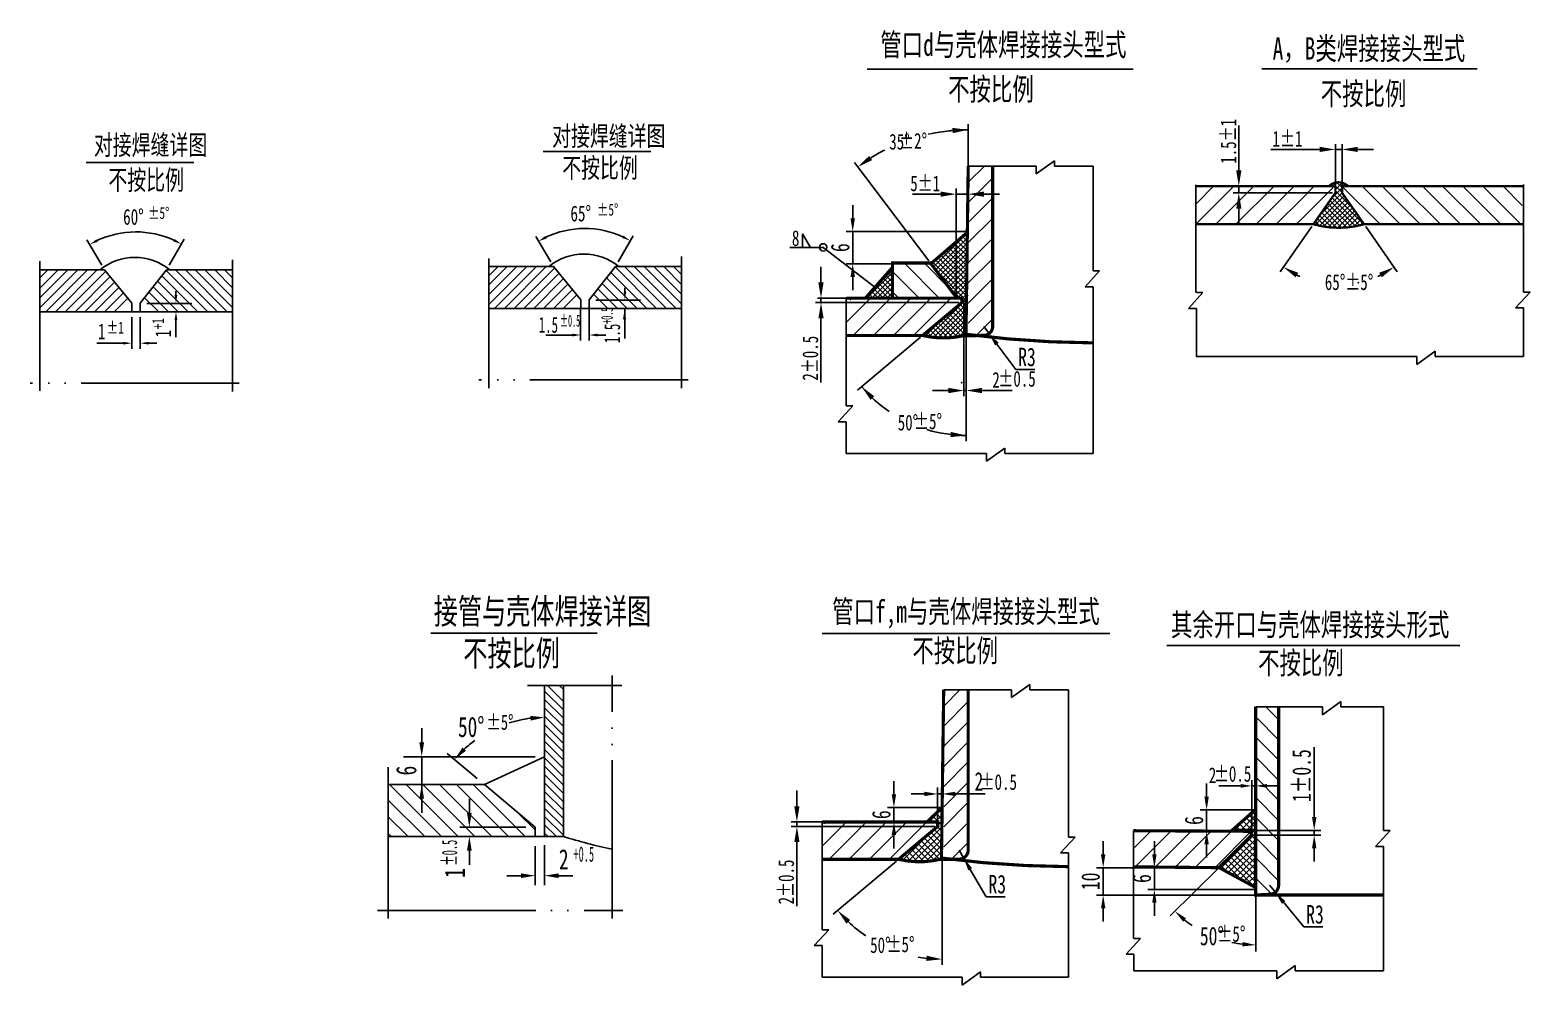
# Model space of a CAD drawing. Extents: x -399 to 594, y 0 to 841.
# Drawn here: x -330.7 to -46.4, y 40.9 to 221.8 of the extents above; entities that cross this region are included whole.
import ezdxf

# ---------------------------------------------------------------- set-up
doc = ezdxf.new("R2010")
doc.units = 0
doc.linetypes.add('DIVIDE-M', pattern=[39, 30, -3, 0, -3, 0, -3])
doc.layers.get('0').update_dxf_attribs({"linetype": 'CONTINUOUS'})
doc.layers.get('DEFPOINTS').update_dxf_attribs({"linetype": 'CONTINUOUS'})
for name, color, linetype in [('剖面层', 4, 'CONTINUOUS'), ('实线层', 5, 'CONTINUOUS'), ('标注层', 3, 'CONTINUOUS')]:
    doc.layers.add(name, color=color, linetype=linetype)
doc.layers.add('细实线', color=3, linetype='CONTINUOUS', lineweight=15)
doc.styles.add('HZ', font='SIMFANG.TTF', dxfattribs={"width": 0.75, "height": 60})
doc.styles.get("Standard").update_dxf_attribs({"font": 'SIMFANG.TTF', "width": 0.7})
doc.dimstyles.get("Standard").update_dxf_attribs({"dimscale": 0, "dimtxt": 3.5, "dimasz": 2.5, "dimexe": 1.25, "dimexo": 0, "dimtad": 1, "dimdec": 0, "dimzin": 1, "dimdsep": 46, "dimlunit": 6, "dimtxsty": 'Standard', "dimcen": 2.5, "dimadec": 0, "dimazin": 0, "dimtp": 1, "dimtm": 2, "dimtfac": 1, "dimtdec": 0, "dimtmove": 0, "dimatfit": 3, "dimfxl": 0, "dimtolj": 1, "dimtzin": 9, "dimarcsym": 0})

# ---------------------------------------------------------------- blocks, each defined once
blk = doc.blocks.new('*D14')
at = {"layer": 'DEFPOINTS', "color": 0}
for p in [(-174.78, 183.6), (-152.89, 183.6), (-159.96, 177.51)]:
    blk.add_point(p, dxfattribs=at)
at = {"layer": '标注层', "color": 0, "lineweight": -2}
for p, q in [((-174.78, 186.1), (-174.78, 188.6)), ((-152.89, 183.6), (-176.03, 183.6)), ((-174.78, 177.51), (-174.78, 183.6)), ((-159.96, 177.51), (-176.03, 177.51)), ((-174.78, 175.01), (-174.78, 172.51))]:
    blk.add_line(p, q, dxfattribs=at)
at = {"layer": '标注层', "color": 0}
for points in [[(-175.2, 186.1), (-174.36, 186.1), (-174.78, 183.6)], [(-175.2, 175.01), (-174.36, 175.01), (-174.78, 177.51)]]:
    blk.add_solid(points, dxfattribs=at)
at = {"layer": '标注层', "color": 0, "insert": (-177.15, 180.55), "char_height": 3.5, "attachment_point": 5, "rotation": 90}
blk.add_mtext('\\A1;6', dxfattribs=at)
blk = doc.blocks.new('*D15')
at = {"layer": 'DEFPOINTS', "color": 0}
for p in [(-98.39, 93.56), (-99.13, 69.26), (-105.39, 63.08), (-98.39, 58.94), (-109.25, 51.37)]:
    blk.add_point(p, dxfattribs=at)
at = {"layer": '标注层', "color": 0, "lineweight": -2}
for p, q in [((-105.39, 63.08), (-114.62, 53.96)), ((-98.39, 58.94), (-98.39, 47.18))]:
    blk.add_line(p, q, dxfattribs=at)
for start, end in [(231.2856, 235.9257), (257.8203, 263.3495)]:
    blk.add_arc((-98.39, 69.98), 21.55, start, end, dxfattribs=at)
at = {"layer": '标注层', "color": 0}
for points in [[(-112.15, 52.86), (-111.59, 53.48), (-113.73, 54.84)], [(-100.86, 48.99), (-100.91, 48.16), (-98.39, 48.43)]]:
    blk.add_solid(points, dxfattribs=at)
at = {"layer": '标注层', "color": 0, "insert": (-106.7, 50.1), "char_height": 3.5, "attachment_point": 5}
blk.add_mtext('\\A1;50%%D', dxfattribs=at)
blk = doc.blocks.new('*D16')
at = {"layer": 'DEFPOINTS', "color": 0}
for p in [(-106.88, 63.09), (-117.6, 58.94), (-98.39, 58.94)]:
    blk.add_point(p, dxfattribs=at)
at = {"layer": '标注层', "color": 0, "lineweight": -2}
for p, q in [((-117.6, 65.59), (-117.6, 68.09)), ((-117.6, 63.09), (-117.6, 58.94)), ((-98.39, 58.94), (-118.85, 58.94)), ((-117.6, 56.44), (-117.6, 53.94))]:
    blk.add_line(p, q, dxfattribs=at)
at = {"layer": '标注层', "color": 0}
for points in [[(-118.02, 65.59), (-117.19, 65.59), (-117.6, 63.09)], [(-118.02, 56.44), (-117.19, 56.44), (-117.6, 58.94)]]:
    blk.add_solid(points, dxfattribs=at)
at = {"layer": '标注层', "color": 0, "insert": (-119.98, 61.01), "char_height": 3.5, "attachment_point": 5, "rotation": 90}
blk.add_mtext('\\A1;6', dxfattribs=at)
blk = doc.blocks.new('*D17')
at = {"layer": 'DEFPOINTS', "color": 0}
for p in [(-107.7, 74.04), (-98.51, 74.04), (-103.05, 69.98)]:
    blk.add_point(p, dxfattribs=at)
at = {"layer": '标注层', "color": 0, "lineweight": -2}
for p, q in [((-107.7, 76.54), (-107.7, 79.04)), ((-98.51, 74.04), (-108.95, 74.04)), ((-107.7, 69.98), (-107.7, 74.04)), ((-107.7, 67.48), (-107.7, 64.98))]:
    blk.add_line(p, q, dxfattribs=at)
at = {"layer": '标注层', "color": 0}
for points in [[(-108.12, 76.54), (-107.28, 76.54), (-107.7, 74.04)], [(-108.12, 67.48), (-107.28, 67.48), (-107.7, 69.98)]]:
    blk.add_solid(points, dxfattribs=at)
at = {"layer": '标注层', "color": 0, "insert": (-110.07, 72.01), "char_height": 3.5, "attachment_point": 5, "rotation": 90}
blk.add_mtext('\\A1;6', dxfattribs=at)
blk = doc.blocks.new('*D18')
at = {"layer": 'DEFPOINTS', "color": 0}
for p in [(-99.26, 70.15), (-99.13, 69.26), (-87.3, 69.26)]:
    blk.add_point(p, dxfattribs=at)
at = {"layer": '标注层', "color": 0, "lineweight": -2}
for p, q in [((-87.3, 72.65), (-87.3, 85.9)), ((-99.26, 70.15), (-86.05, 70.15)), ((-99.13, 69.26), (-86.05, 69.26)), ((-87.3, 69.26), (-87.3, 70.15)), ((-87.3, 66.76), (-87.3, 64.26))]:
    blk.add_line(p, q, dxfattribs=at)
at = {"layer": '标注层', "color": 0}
for points in [[(-87.72, 72.65), (-86.89, 72.65), (-87.3, 70.15)], [(-87.72, 66.76), (-86.89, 66.76), (-87.3, 69.26)]]:
    blk.add_solid(points, dxfattribs=at)
at = {"layer": '标注层', "color": 0, "insert": (-89.68, 80.52), "char_height": 3.5, "attachment_point": 5, "rotation": 90}
blk.add_mtext('\\A1;1%%P0.5', dxfattribs=at)
blk = doc.blocks.new('*D19')
at = {"layer": 'DEFPOINTS', "color": 0}
for p in [(-166.97, 74.48), (-157.83, 74.48), (-162.62, 71.74)]:
    blk.add_point(p, dxfattribs=at)
at = {"layer": '标注层', "color": 0, "lineweight": -2}
for p, q in [((-166.97, 76.98), (-166.97, 79.48)), ((-157.83, 74.48), (-168.22, 74.48)), ((-166.97, 71.74), (-166.97, 74.48)), ((-162.62, 71.74), (-168.22, 71.74)), ((-166.97, 69.24), (-166.97, 66.74))]:
    blk.add_line(p, q, dxfattribs=at)
at = {"layer": '标注层', "color": 0}
for points in [[(-167.39, 76.98), (-166.55, 76.98), (-166.97, 74.48)], [(-167.39, 69.24), (-166.55, 69.24), (-166.97, 71.74)]]:
    blk.add_solid(points, dxfattribs=at)
at = {"layer": '标注层', "color": 0, "insert": (-169.35, 73.11), "char_height": 3.5, "attachment_point": 5, "rotation": 90}
blk.add_mtext('\\A1;6', dxfattribs=at)
blk = doc.blocks.new('*D20')
at = {"layer": 'DEFPOINTS', "color": 0}
for p in [(-157.83, 77.05), (-158.68, 71.15), (-157.83, 71.58)]:
    blk.add_point(p, dxfattribs=at)
at = {"layer": '标注层', "color": 0, "lineweight": -2}
for p, q in [((-161.18, 77.05), (-163.68, 77.05)), ((-158.68, 71.15), (-158.68, 78.3)), ((-158.68, 77.05), (-157.83, 77.05)), ((-157.83, 71.58), (-157.83, 78.3)), ((-155.33, 77.05), (-149.68, 77.05))]:
    blk.add_line(p, q, dxfattribs=at)
at = {"layer": '标注层', "color": 0}
for points in [[(-161.18, 77.47), (-161.18, 76.64), (-158.68, 77.05)], [(-155.33, 77.47), (-155.33, 76.64), (-157.83, 77.05)]]:
    blk.add_solid(points, dxfattribs=at)
at = {"layer": '标注层', "color": 0, "insert": (-150.87, 79.43), "char_height": 3.5, "attachment_point": 5}
blk.add_mtext('\\A1;2', dxfattribs=at)
blk = doc.blocks.new('*D27')
at = {"color": 0, "lineweight": -2}
for p, q in [((-127.31, 65.58), (-127.31, 68.08)), ((-106.48, 63.08), (-128.56, 63.08)), ((-127.31, 63.08), (-127.31, 57.9)), ((-98.39, 57.9), (-128.56, 57.9)), ((-127.31, 55.4), (-127.31, 52.9))]:
    blk.add_line(p, q, dxfattribs=at)
at = {"color": 0}
for points in [[(-127.72, 65.58), (-126.89, 65.58), (-127.31, 63.08)], [(-127.72, 55.4), (-126.89, 55.4), (-127.31, 57.9)]]:
    blk.add_solid(points, dxfattribs=at)
at = {"layer": 'DEFPOINTS', "color": 0}
for p in [(-106.48, 63.08), (-127.31, 57.9), (-98.39, 57.9)]:
    blk.add_point(p, dxfattribs=at)
at = {"color": 0, "insert": (-129.68, 60.49), "char_height": 3.5, "attachment_point": 5, "rotation": 90}
blk.add_mtext('\\A1;10', dxfattribs=at)
blk = doc.blocks.new('*D37')
at = {"color": 0, "lineweight": -2}
for p, q in [((-149.95, 165.64), (-148.94, 164.27)), ((-143.88, 157.44), (-147.45, 162.26)), ((-140.25, 157.44), (-143.88, 157.44))]:
    blk.add_line(p, q, dxfattribs=at)
at = {"color": 0}
blk.add_solid([(-147.12, 162.51), (-147.79, 162.01), (-148.94, 164.27)], dxfattribs=at)
at = {"layer": 'DEFPOINTS', "color": 0}
for p in [(-149.95, 165.64), (-148.94, 164.27)]:
    blk.add_point(p, dxfattribs=at)
at = {"color": 0, "insert": (-141.75, 159.82), "char_height": 3.5, "attachment_point": 5}
blk.add_mtext('\\A1;R3', dxfattribs=at)
blk = doc.blocks.new('*D38')
at = {"color": 0, "lineweight": -2}
for p, q in [((-154.6, 66.4), (-153.76, 64.93)), ((-149.51, 57.56), (-152.51, 62.76)), ((-145.88, 57.56), (-149.51, 57.56))]:
    blk.add_line(p, q, dxfattribs=at)
at = {"color": 0}
blk.add_solid([(-152.15, 62.97), (-152.87, 62.55), (-153.76, 64.93)], dxfattribs=at)
at = {"layer": 'DEFPOINTS', "color": 0}
for p in [(-154.6, 66.4), (-153.76, 64.93)]:
    blk.add_point(p, dxfattribs=at)
at = {"color": 0, "insert": (-147.38, 59.94), "char_height": 3.5, "attachment_point": 5}
blk.add_mtext('\\A1;R3', dxfattribs=at)
blk = doc.blocks.new('*D39')
at = {"color": 0, "lineweight": -2}
for p, q in [((-95.75, 59.74), (-94.67, 58.42)), ((-89.29, 51.84), (-93.09, 56.49)), ((-85.66, 51.84), (-89.29, 51.84))]:
    blk.add_line(p, q, dxfattribs=at)
at = {"color": 0}
blk.add_solid([(-92.77, 56.75), (-93.41, 56.22), (-94.67, 58.42)], dxfattribs=at)
at = {"layer": 'DEFPOINTS', "color": 0}
for p in [(-95.75, 59.74), (-94.67, 58.42)]:
    blk.add_point(p, dxfattribs=at)
at = {"color": 0, "insert": (-87.16, 54.22), "char_height": 3.5, "attachment_point": 5}
blk.add_mtext('\\A1;R3', dxfattribs=at)

msp = doc.modelspace()

# ---------------------------------------------------------------- hatches: boundary and pattern name
at = {"layer": '剖面层'}
h = msp.add_hatch(dxfattribs=at)
h.set_pattern_fill('ANSI31', scale=0.85, angle=90, style=0)
h.set_pattern_definition([(225, (-418.625, 395.1891), (-1.908304, 1.908304), [])])
h.paths.add_polyline_path([(-87.46, 184.98), (-89.73, 184.98), (-89.73, 192.2), (-83.72, 192.2), (-83.72, 190.32)])
h = msp.add_hatch(dxfattribs=at)
h.set_pattern_fill('ANSI37', scale=0.2125, angle=90, style=0)
h.set_pattern_definition([(225, (-697.8941, 506.29015), (-0.4770761, 0.4770761), []), (135, (-697.8941, 506.29015), (0.4770761, 0.4770761), [])])
h.paths.add_polyline_path([(-77.85, 184.98, -0.139774), (-87.46, 184.98), (-83.3, 190.93), (-83.3, 192.2), (-84.51, 192.2, -0.40695), (-80.87, 192.2), (-82.02, 192.2), (-82.02, 190.93)])
h = msp.add_hatch(dxfattribs=at)
h.set_pattern_fill('ANSI31', color=256, scale=0.85, style=0)
h.set_pattern_definition([(315, (-418.625, 395.1891), (-1.908304, -1.908304), [])])
h.paths.add_polyline_path([(-47.88, 189.41), (-47.85, 187.56), (-47.75, 185.6), (-47.65, 184.98), (-77.85, 184.98), (-82.02, 190.93), (-82.02, 192.2), (-48.3, 192.2), (-48.07, 191.32)])
h = msp.add_hatch(dxfattribs=at)
h.set_pattern_fill('ANSI37', color=256, scale=0.2125, style=0)
h.set_pattern_definition([(45, (-517.3695, 95.7367), (-0.4770761, 0.4770761), []), (135, (-517.3695, 95.7367), (-0.4770761, -0.4770761), [])])
h.paths.add_polyline_path([(-167.24, 176.15), (-167.3, 176.22), (-171.31, 172.2), (-172.02, 171.4), (-171.6, 170.98), (-167.24, 170.98)])
h.paths.add_polyline_path([(-153.06, 182.97), (-153.32, 183.23), (-155.17, 181.63), (-155.17, 171.71), (-154.43, 170.98), (-154.11, 170.98), (-154.11, 170.29), (-153.24, 169.42)])
h.paths.add_polyline_path([(-153.69, 169.87), (-154.11, 170.29), (-154.11, 170.13), (-157.68, 167.13), (-161, 163.82), (-160.96, 163.78, 0.108537), (-153.69, 163.89)])
h.paths.add_polyline_path([(-155.17, 181.63), (-159.96, 177.51), (-156.84, 173.39), (-155.17, 171.71)])
h = msp.add_hatch(dxfattribs=at)
h.set_pattern_fill('ANSI31', color=256, scale=0.85, angle=90, style=0)
h.set_pattern_definition([(135, (-496.7567, 39.9093), (-1.908304, -1.908304), [])])
h.paths.add_polyline_path([(-155.02, 170.98), (-160.06, 177.65), (-167.24, 177.65), (-167.24, 170.98)])
h = msp.add_hatch(dxfattribs=at)
h.set_pattern_fill('ANSI37', color=256, scale=0.255, style=0)
h.set_pattern_definition([(45, (-642.0134, -3.4984), (-0.5724913, 0.5724913), []), (135, (-642.0134, -3.4984), (-0.5724913, -0.5724913), [])])
h.paths.add_polyline_path([(-157.83, 74.48), (-160.72, 71.74), (-158.68, 71.74), (-158.68, 70.89), (-166.09, 64.67, 0.121664), (-157.96, 64.72)])
h = msp.add_hatch(dxfattribs=at)
h.set_pattern_fill('ANSI37', color=256, scale=0.255, style=0)
h.set_pattern_definition([(45, (-577.6271, -108.47405), (-0.5724913, 0.5724913), []), (135, (-577.6271, -108.47405), (-0.5724913, -0.5724913), [])])
h.paths.add_polyline_path([(-105.31, 63.08), (-98.39, 59.32), (-98.39, 74.14), (-102.85, 70.15), (-99.24, 70.15), (-99.13, 69.26)])

# ---------------------------------------------------------------- linework, layer by layer
for p, q in [((-172.06, 214.38), (-121.64, 214.38)), ((-66.96, 214.44), (-56.43, 214.44)), ((-184.29, 180.61), (-184.29, 183.16)), ((-184.29, 183.16), (-182.77, 180.61)), ((-180.37, 180.61), (-186.69, 180.61)), ((-170.57, 173.04), (-180.37, 180.61)), ((-178.05, 107.44), (-180.6, 107.44)), ((-144.59, 107.44), (-141.54, 107.44)), ((-141.54, 107.44), (-126.05, 107.44)), ((-113.65, 105.17), (-115.21, 105.17)), ((-76.68, 105.17), (-59.7, 105.17)), ((-180.29, 42.34), (-180.59, 42.35))]:
    msp.add_line(p, q)
at = {"color": 7, "linetype": 'ByBlock'}
for p, q in [((-101.6, 195.18), (-101.6, 203.72)), ((-85.04, 192.2), (-102.66, 192.2)), ((-83.83, 190.93), (-102.66, 190.93)), ((-101.6, 190.93), (-101.6, 192.2)), ((-101.6, 187.95), (-101.6, 184.98))]:
    msp.add_line(p, q, dxfattribs=at)
at = {"color": 7, "linetype": 'Continuous'}
for p, q in [((-320.08, 196.67), (-299.65, 196.67)), ((-233.46, 198.74), (-213.03, 198.74)), ((-319.96, 182.04), (-317.13, 177.25)), ((-301.52, 182.15), (-304.34, 177.25)), ((-234.87, 182.68), (-232.03, 177.89)), ((-216.42, 182.78), (-219.24, 177.89)), ((-303.06, 170.72), (-303.06, 172.3)), ((-223.5, 170.63), (-214.98, 170.63)), ((-217.96, 171.36), (-217.96, 172.93)), ((-308.6, 170), (-300.08, 170)), ((-226.36, 168.9), (-226.36, 162.95)), ((-224.73, 168.9), (-224.73, 162.95)), ((-217.96, 169.02), (-217.96, 163.31)), ((-311.45, 167.36), (-311.45, 161.4)), ((-309.83, 167.36), (-309.83, 161.4)), ((-303.06, 166.83), (-303.06, 163.59)), ((-313.03, 162.45), (-318.08, 162.45)), ((-308.25, 162.45), (-306.68, 162.45)), ((-227.93, 164), (-232.98, 164)), ((-223.15, 164), (-221.58, 164)), ((-254.73, 107.53), (-223.25, 107.53)), ((-256.48, 86.8), (-256.48, 89.49)), ((-234.98, 84.11), (-259.92, 84.11)), ((-256.48, 84.11), (-256.48, 73.44)), ((-251.64, 84.74), (-245.96, 79.97)), ((-247.45, 73.45), (-247.45, 76.13)), ((-236.77, 70.76), (-249.24, 70.76)), ((-247.45, 66.28), (-247.45, 63.59)), ((-234.98, 67.17), (-234.98, 59.77)), ((-233.18, 67.32), (-233.18, 59.77)), ((-237.66, 61.56), (-240.35, 61.56)), ((-230.5, 61.56), (-227.81, 61.56))]:
    msp.add_line(p, q, dxfattribs=at)
at = {"color": 3, "linetype": 'DIVIDE-M'}
for p, q in [((-328.86, 178.02), (-328.86, 153.42)), ((-292.32, 178.24), (-292.32, 153.32)), ((-243.77, 178.52), (-243.77, 153.92)), ((-207.22, 178.87), (-207.22, 153.95)), ((-291.06, 154.88), (-330.73, 154.88)), ((-205.96, 155.52), (-245.63, 155.52)), ((-218.54, 97.61), (-236.45, 97.61)), ((-220.41, 53.42), (-220.41, 99.48)), ((-262.81, 53.42), (-262.81, 82.13)), ((-264.88, 54.97), (-218.33, 54.97))]:
    msp.add_line(p, q, dxfattribs=at)
at = {"color": 0, "linetype": 'Continuous'}
for p, q in [((-328.86, 169.16), (-321.68, 176.34)), ((-328.86, 171.02), (-323.54, 176.34)), ((-328.86, 172.88), (-325.4, 176.34)), ((-328.86, 174.82), (-327.35, 176.34)), ((-327.76, 168.41), (-319.83, 176.34)), ((-325.91, 168.41), (-317.97, 176.34)), ((-295.19, 168.41), (-303.13, 176.34)), ((-293.34, 168.41), (-301.28, 176.34)), ((-292.32, 169.24), (-299.42, 176.34)), ((-292.32, 171.1), (-297.56, 176.34)), ((-292.32, 172.95), (-295.71, 176.34)), ((-292.32, 174.81), (-293.85, 176.34)), ((-243.77, 171.66), (-238.44, 176.98)), ((-243.77, 173.51), (-240.3, 176.98)), ((-243.77, 169.8), (-236.58, 176.98)), ((-243.77, 175.2), (-241.99, 176.98)), ((-242.67, 169.04), (-234.73, 176.98)), ((-240.81, 169.04), (-232.87, 176.98)), ((-238.95, 169.04), (-231.37, 176.63)), ((-211.95, 169.04), (-219.8, 176.89)), ((-210.1, 169.04), (-218.03, 176.98)), ((-208.24, 169.04), (-216.18, 176.98)), ((-207.22, 169.88), (-214.32, 176.98)), ((-207.22, 171.73), (-212.46, 176.98)), ((-207.22, 173.59), (-210.61, 176.98)), ((-207.22, 175.45), (-208.75, 176.98)), ((-324.05, 168.41), (-316.47, 175.99)), ((-322.2, 168.41), (-315.54, 175.06)), ((-320.34, 168.41), (-314.7, 174.04)), ((-300.76, 168.41), (-306.55, 174.19)), ((-298.91, 168.41), (-305.73, 175.23)), ((-297.05, 168.41), (-304.89, 176.25)), ((-237.1, 169.04), (-230.44, 175.7)), ((-235.24, 169.04), (-229.61, 174.68)), ((-233.39, 169.04), (-228.77, 173.66)), ((-217.52, 169.04), (-222.27, 173.79)), ((-215.66, 169.04), (-221.45, 174.83)), ((-213.81, 169.04), (-220.63, 175.87)), ((-318.48, 168.41), (-313.87, 173.02)), ((-316.63, 168.41), (-313.03, 172)), ((-314.77, 168.41), (-312.19, 170.99)), ((-306.33, 168.41), (-309, 171.07)), ((-304.47, 168.41), (-308.18, 172.11)), ((-302.62, 168.41), (-307.36, 173.15)), ((-231.53, 169.04), (-227.93, 172.64)), ((-229.67, 169.04), (-227.09, 171.62)), ((-221.23, 169.04), (-223.9, 171.71)), ((-219.38, 169.04), (-223.08, 172.75)), ((-232.66, 97.61), (-229.6, 94.55)), ((-230.4, 97.61), (-229.6, 96.81)), ((-233.18, 96.55), (-229.6, 92.97)), ((-233.18, 94.97), (-229.6, 91.38)), ((-233.18, 93.38), (-229.6, 89.8)), ((-233.18, 91.8), (-229.6, 88.21)), ((-233.18, 90.21), (-229.6, 86.63)), ((-233.18, 88.63), (-229.6, 85.05)), ((-233.18, 87.05), (-229.6, 83.46)), ((-233.18, 85.46), (-229.6, 81.88)), ((-233.18, 83.88), (-229.6, 80.29)), ((-233.18, 82.29), (-229.6, 78.71)), ((-233.18, 80.71), (-229.6, 77.13)), ((-262.58, 78.82), (-252.73, 68.97)), ((-259.41, 78.82), (-249.56, 68.97)), ((-256.24, 78.82), (-246.39, 68.97)), ((-253.08, 78.82), (-243.22, 68.97)), ((-249.91, 78.82), (-240.05, 68.97)), ((-246.74, 78.82), (-236.89, 68.97)), ((-233.18, 79.13), (-229.6, 75.54)), ((-233.18, 77.54), (-229.6, 73.96)), ((-262.81, 75.88), (-255.89, 68.97)), ((-233.18, 75.96), (-229.6, 72.37)), ((-233.18, 74.38), (-229.6, 70.79)), ((-262.81, 72.71), (-259.06, 68.97)), ((-238.3, 73.55), (-234.98, 70.22)), ((-233.18, 72.79), (-229.6, 69.21)), ((-233.18, 71.21), (-230.94, 68.97)), ((-262.81, 69.54), (-262.23, 68.97)), ((-233.18, 69.62), (-232.53, 68.97))]:
    msp.add_line(p, q, dxfattribs=at)
at = {"color": 4, "linetype": 'Continuous'}
for p, q in [((-328.86, 176.34), (-316.6, 176.34)), ((-311.4, 170.02), (-316.6, 176.34)), ((-309.82, 170.02), (-304.86, 176.34)), ((-304.86, 176.34), (-292.32, 176.34)), ((-243.77, 176.98), (-231.5, 176.98)), ((-226.3, 170.66), (-231.5, 176.98)), ((-224.73, 170.66), (-219.76, 176.98)), ((-219.76, 176.98), (-207.22, 176.98)), ((-226.3, 169.04), (-226.3, 170.66)), ((-224.73, 169.04), (-224.73, 170.66)), ((-328.86, 168.41), (-311.4, 168.41)), ((-311.4, 168.41), (-311.4, 170.02)), ((-311.4, 168.41), (-292.32, 168.41)), ((-309.82, 168.41), (-309.82, 170.02)), ((-243.77, 169.04), (-226.3, 169.04)), ((-226.3, 169.04), (-207.22, 169.04)), ((-233.18, 68.97), (-233.18, 97.61)), ((-229.6, 68.97), (-229.6, 97.61)), ((-244.58, 78.82), (-233.18, 84.11)), ((-262.81, 78.82), (-244.58, 78.82)), ((-234.98, 70.76), (-244.58, 78.82)), ((-262.81, 68.97), (-233.18, 68.97)), ((-234.98, 68.97), (-234.98, 70.76)), ((-233.18, 68.97), (-229.6, 68.97))]:
    msp.add_line(p, q, dxfattribs=at)
at = {"color": 0, "linetype": 'ByBlock'}
for p, q in [((-153.69, 153.48), (-153.26, 153.48)), ((-99.13, 69.26), (-99.13, 79.64)), ((-101.25, 78.58), (-105.4, 78.58)), ((-98.39, 78.58), (-99.13, 78.58)), ((-96.27, 78.58), (-94.14, 78.58))]:
    msp.add_line(p, q, dxfattribs=at)
msp.add_circle((-180.37, 180.61), 0.695)
at = {"color": 7, "linetype": 'Continuous'}
for centre, radius, start, end in [((-310.65, 166.28), 17.26, 65.3024, 115.3441), ((-225.55, 166.92), 17.26, 65.3024, 115.3441), ((-233.18, 69.25), 22.3, 96.9115, 107.5322), ((-233.18, 69.25), 22.3, 126.3839, 133.0885)]:
    msp.add_arc(centre, radius, start, end, dxfattribs=at)
at = {"color": 4, "linetype": 'Continuous'}
for centre, radius, start, end in [((-225.75, 168.91), 10.43, 50.7078, 129.2922), ((-310.85, 168.27), 10.43, 50.7078, 129.2922), ((-196.34, 176.82), 112.86, 252.8594, 257.6867)]:
    msp.add_arc(centre, radius, start, end, dxfattribs=at)
at = {"color": 7, "linetype": 'ByBlock'}
for points in [[(-102.09, 195.18), (-101.1, 195.18), (-101.6, 192.2)], [(-102.09, 187.95), (-101.1, 187.95), (-101.6, 190.93)]]:
    msp.add_solid(points, dxfattribs=at)
at = {"color": 7, "linetype": 'Continuous'}
for points in [[(-317.92, 181.65), (-318.16, 182.11), (-319.43, 181.14)], [(-303.56, 181.73), (-303.32, 182.19), (-302.04, 181.24)], [(-232.82, 182.28), (-233.06, 182.75), (-234.33, 181.78)], [(-218.46, 182.36), (-218.22, 182.83), (-216.94, 181.87)], [(-302.8, 171.6), (-303.33, 171.6), (-303.06, 170.03)], [(-217.7, 172.24), (-218.23, 172.24), (-217.96, 170.66)], [(-302.8, 166.83), (-303.33, 166.83), (-303.06, 168.41)], [(-313.03, 162.19), (-313.03, 162.71), (-311.45, 162.45)], [(-308.25, 162.19), (-308.25, 162.71), (-309.83, 162.45)], [(-227.93, 163.73), (-227.93, 164.26), (-226.36, 164)], [(-223.15, 163.73), (-223.15, 164.26), (-224.73, 164)], [(-235.84, 90.94), (-235.89, 91.84), (-233.18, 91.55)], [(-256.03, 86.8), (-256.93, 86.8), (-256.48, 84.11)], [(-248.09, 85.23), (-248.74, 85.85), (-250.26, 83.59)], [(-256.03, 76.13), (-256.93, 76.13), (-256.48, 78.82)], [(-247, 73.45), (-247.9, 73.45), (-247.45, 70.76)], [(-247, 66.28), (-247.9, 66.28), (-247.45, 68.97)], [(-237.66, 62.01), (-237.66, 61.11), (-234.98, 61.56)], [(-230.5, 62.01), (-230.5, 61.11), (-233.18, 61.56)]]:
    msp.add_solid(points, dxfattribs=at)
at = {"color": 0, "linetype": 'ByBlock'}
for points in [[(-101.25, 78.93), (-101.25, 78.22), (-99.13, 78.58)], [(-96.27, 78.93), (-96.27, 78.22), (-98.39, 78.58)]]:
    msp.add_solid(points, dxfattribs=at)
at = {"layer": 'DEFPOINTS', "color": 0, "linetype": 'ByBlock'}
for p in [(-152.89, 195.49), (-152.89, 195.49), (-152.89, 195.49), (-152.89, 195.49), (-152.89, 195.49), (-155.17, 190.69), (-152.89, 187.78), (-160.06, 177.65), (-160.06, 177.65), (-160.06, 177.65), (-155.39, 171.47), (-155.17, 171.18), (-155.01, 170.97), (-155.01, 170.97), (-155.01, 170.97), (-154.23, 170.97), (-153.74, 170.97), (-153.74, 170.97), (-153.31, 171.12), (-152.89, 171.34), (-152.89, 171.34), (-154.11, 170.13), (-154.11, 170.13), (-154.11, 170.13), (-154.11, 170.13), (-161.53, 163.91), (-161.53, 163.91), (-153.26, 164.76), (-153.26, 164.76), (-153.26, 164.16), (-153.26, 164.16), (-153.26, 164.16), (-153.21, 164.01), (-153.04, 164.18), (-153.01, 164.16), (-153.01, 163.91), (-152.94, 164.09), (-152.04, 164.75), (-152.04, 164.75), (-148.42, 164.16), (-148.25, 163.97), (-153.26, 153.48), (-167.48, 149.23), (-157.54, 96.25), (-157.54, 96.25), (-157.54, 96.25), (-157.54, 96.25), (-157.54, 96.25), (-164.71, 78.41), (-164.71, 78.41), (-164.71, 78.41), (-103.46, 78.45), (-99.13, 78.58), (-160.33, 72.24), (-160.11, 71.94), (-159.66, 71.74), (-159.66, 71.74), (-159.66, 71.74), (-158.88, 71.74), (-158.39, 71.74), (-158.39, 71.74), (-157.96, 71.89), (-157.54, 72.11), (-157.54, 72.11), (-98.3, 73.11), (-98.3, 73.11), (-98.3, 72.51), (-98.3, 71.99), (-98.18, 72.94), (-98.15, 73.34), (-98.04, 73.11), (-97.84, 73.26), (-97.45, 72.51), (-97.45, 72.51), (-158.39, 70.89), (-158.39, 70.89), (-158.39, 70.89), (-158.39, 70.89), (-99.24, 70.15), (-99.24, 70.15), (-99.24, 70.15), (-99.24, 69.15), (-99.24, 69.15), (-99.24, 69.15), (-99.13, 69.26), (-98.39, 69.63), (-157.54, 65.52), (-157.54, 65.52), (-156.69, 65.52), (-156.69, 65.52), (-166.09, 64.67), (-166.09, 64.67), (-157.54, 64.92), (-157.54, 64.92), (-157.54, 64.92), (-157.48, 64.77), (-157.31, 64.94), (-157.28, 64.92), (-157.28, 64.67), (-157.21, 64.85), (-153.07, 64.92), (-152.9, 64.73), (-106.48, 63.08), (-106.48, 63.08), (-94.18, 58.34), (-94.05, 58.12), (-172.05, 49.99)]:
    msp.add_point(p, dxfattribs=at)
at = {"layer": 'DEFPOINTS', "color": 7, "linetype": 'ByBlock'}
for p in [(-101.6, 192.2), (-84.51, 192.2), (-83.3, 191.74), (-83.3, 190.93), (-83.3, 190.93), (-83.3, 190.93), (-82.02, 191.74), (-82.02, 190.93), (-82.02, 190.93), (-87.46, 184.98), (-87.46, 184.98), (-77.85, 184.98), (-77.85, 184.98)]:
    msp.add_point(p, dxfattribs=at)
at = {"layer": '剖面层'}
for p, q in [((-140.02, 194.52), (-136.53, 197.01)), ((-136.53, 197.01), (-136.53, 196.02)), ((-152.89, 196.02), (-140.02, 196.02)), ((-152.89, 192.95), (-149.82, 196.02)), ((-152.89, 189.13), (-148.17, 193.85)), ((-141.47, 196.02), (-140.02, 196.02)), ((-140.02, 196.02), (-140.02, 194.52)), ((-136.53, 196.02), (-129.23, 196.02)), ((-129.23, 196.02), (-129.23, 176.13)), ((-106.37, 192.2), (-109.64, 188.94)), ((-102.55, 192.2), (-109.61, 185.15)), ((-98.74, 192.2), (-105.96, 184.98)), ((-152.89, 185.32), (-148.17, 190.03)), ((-152.89, 181.5), (-148.17, 186.22)), ((-152.89, 182.79), (-153.32, 183.23)), ((-152.89, 177.68), (-148.17, 182.4)), ((-167.24, 176.15), (-167.55, 176.47)), ((-152.89, 173.87), (-148.17, 178.58)), ((-171.31, 172.2), (-167.24, 176.28)), ((-152.89, 170.05), (-148.17, 174.77)), ((-127.98, 176.13), (-130.72, 173.14)), ((-129.23, 176.13), (-127.98, 176.13)), ((-176.02, 170.98), (-176.02, 150.57)), ((-176.02, 166.38), (-171.42, 170.98)), ((-175.24, 170.6), (-174.86, 170.97)), ((-174.68, 163.91), (-167.61, 170.98)), ((-171.6, 170.97), (-172.02, 171.4)), ((-170.86, 163.91), (-163.79, 170.98)), ((-167.04, 163.91), (-159.97, 170.98)), ((-163.23, 163.91), (-156.16, 170.98)), ((-154.42, 170.97), (-156.84, 173.39)), ((-153.74, 170.7), (-152.89, 171.55)), ((-152.89, 166.23), (-148.17, 170.95)), ((-130.72, 173.14), (-129.23, 173.14)), ((-129.23, 173.14), (-129.23, 141.58)), ((-153.26, 169.44), (-154.11, 170.29)), ((-161.02, 163.79), (-157.68, 167.13)), ((-151.4, 163.9), (-148.17, 167.13)), ((-160.96, 163.78), (-161.29, 164.11)), ((-153.16, 164.02), (-153.02, 164.16)), ((-174.78, 150.57), (-177.51, 147.58)), ((-176.02, 150.57), (-174.78, 150.57)), ((-177.51, 147.58), (-176.02, 147.58)), ((-176.02, 147.58), (-176.02, 141.58)), ((-149.4, 140.09), (-145.92, 142.57)), ((-145.92, 142.57), (-145.92, 141.58)), ((-176.02, 141.58), (-149.4, 141.58)), ((-150.85, 141.58), (-149.4, 141.58)), ((-149.4, 141.58), (-149.4, 140.09)), ((-145.92, 141.58), (-129.23, 141.58)), ((-178.05, 107.44), (-147.18, 107.44)), ((-113.65, 105.17), (-76.68, 105.17)), ((-157.54, 96.78), (-144.67, 96.78)), ((-157.54, 93.71), (-154.47, 96.78)), ((-146.12, 96.78), (-144.67, 96.78)), ((-144.67, 95.29), (-141.18, 97.78)), ((-144.67, 96.78), (-144.67, 95.29)), ((-141.18, 97.78), (-141.18, 96.78)), ((-141.18, 96.78), (-133.88, 96.78)), ((-133.88, 96.78), (-133.88, 68.84)), ((-157.54, 89.9), (-152.82, 94.62)), ((-85.76, 92.06), (-82.28, 94.55)), ((-82.28, 94.55), (-82.28, 93.56)), ((-98.39, 93.56), (-85.76, 93.56)), ((-93.93, 87.18), (-98.39, 91.65)), ((-93.93, 91), (-96.48, 93.56)), ((-87.21, 93.56), (-85.76, 93.56)), ((-85.76, 93.56), (-85.76, 92.06)), ((-82.28, 93.56), (-74.17, 93.56)), ((-74.17, 93.56), (-74.17, 70.1)), ((-157.54, 86.08), (-152.82, 90.8)), ((-157.54, 82.26), (-152.82, 86.98)), ((-93.93, 83.37), (-98.39, 87.83)), ((-157.54, 78.45), (-152.82, 83.17)), ((-93.93, 79.55), (-98.39, 84.02)), ((-93.93, 75.73), (-98.39, 80.2)), ((-157.54, 74.63), (-152.82, 79.35)), ((-157.54, 70.81), (-152.82, 75.53)), ((-98.39, 74.14), (-102.85, 70.15)), ((-93.93, 71.92), (-98.39, 76.38)), ((-180.59, 71.74), (-180.59, 51.33)), ((-180.59, 67.14), (-175.99, 71.74)), ((-180.18, 71.37), (-179.81, 71.74)), ((-179.24, 64.67), (-172.17, 71.74)), ((-175.43, 64.67), (-168.36, 71.74)), ((-171.61, 64.67), (-164.54, 71.74)), ((-167.79, 64.67), (-160.72, 71.74)), ((-157.54, 67), (-152.82, 71.72)), ((-93.93, 68.1), (-98.39, 72.57)), ((-132.63, 68.84), (-135.37, 65.86)), ((-133.88, 68.84), (-132.63, 68.84)), ((-121.58, 66.72), (-118.15, 70.15)), ((-121.58, 70.08), (-121.58, 49.67)), ((-121.19, 63.29), (-114.33, 70.15)), ((-117.58, 63.08), (-110.51, 70.15)), ((-113.77, 63.08), (-106.7, 70.15)), ((-109.95, 63.08), (-102.88, 70.15)), ((-106.13, 63.08), (-99.24, 69.97)), ((-99.13, 69.26), (-105.31, 63.08)), ((-102.85, 70.15), (-99.24, 70.15)), ((-99.24, 70.15), (-99.13, 69.26)), ((-93.93, 64.28), (-98.39, 68.75)), ((-72.93, 70.1), (-75.67, 67.11)), ((-74.17, 70.1), (-72.93, 70.1)), ((-156.05, 64.67), (-152.82, 67.9)), ((-135.37, 65.86), (-133.88, 65.86)), ((-133.88, 65.86), (-133.88, 42.34)), ((-75.67, 67.11), (-74.17, 67.11)), ((-74.17, 67.11), (-74.17, 43.53)), ((-93.93, 60.47), (-98.39, 64.93)), ((-95.36, 58.09), (-98.39, 61.12)), ((-179.34, 51.33), (-182.08, 48.35)), ((-180.59, 51.33), (-179.34, 51.33)), ((-182.08, 48.35), (-180.59, 48.35)), ((-180.59, 48.35), (-180.59, 42.35)), ((-120.24, 49.67), (-122.98, 46.68)), ((-121.49, 49.67), (-120.24, 49.67)), ((-122.98, 46.68), (-121.49, 46.68)), ((-121.49, 46.68), (-121.49, 43.53)), ((-154.05, 40.85), (-150.57, 43.34)), ((-150.57, 43.34), (-150.57, 42.34)), ((-121.49, 43.53), (-94.4, 43.53)), ((-95.85, 43.53), (-94.4, 43.53)), ((-94.4, 42.04), (-90.92, 44.53)), ((-94.4, 43.53), (-94.4, 42.04)), ((-90.92, 44.53), (-90.92, 43.53)), ((-90.92, 43.53), (-74.17, 43.53)), ((-180.29, 42.34), (-154.05, 42.34)), ((-155.5, 42.34), (-154.05, 42.34)), ((-154.05, 42.34), (-154.05, 40.85)), ((-150.57, 42.34), (-133.88, 42.34))]:
    msp.add_line(p, q, dxfattribs=at)
at = {"layer": '剖面层', "color": 7}
for p, q in [((-94.92, 192.2), (-102.15, 184.98)), ((-91.1, 192.2), (-98.33, 184.98)), ((-89.73, 189.76), (-94.51, 184.98)), ((-89.73, 185.94), (-90.7, 184.98))]:
    msp.add_line(p, q, dxfattribs=at)
at = {"layer": '剖面层', "color": 7, "const_width": 0.425}
msp.add_lwpolyline([(-84.51, 192.2, -0.416022), (-80.81, 192.14, 0.425152)], format="xyb", dxfattribs=at)
at = {"layer": '实线层'}
for p, q in [((-109.73, 192.44), (-109.73, 172.03)), ((-47.65, 192.54), (-47.65, 172.13)), ((-108.39, 172.03), (-111.13, 169.04)), ((-109.64, 172.03), (-108.39, 172.03)), ((-46.4, 172.13), (-49.14, 169.15)), ((-47.65, 172.13), (-46.4, 172.13)), ((-111.13, 169.04), (-109.64, 169.04)), ((-109.64, 169.04), (-109.64, 159.93)), ((-49.14, 169.15), (-47.65, 169.15)), ((-47.65, 169.15), (-47.65, 159.93)), ((-109.66, 159.93), (-67.88, 159.93)), ((-69.33, 159.93), (-67.88, 159.93)), ((-67.88, 158.44), (-64.39, 160.93)), ((-67.88, 159.93), (-67.88, 158.44)), ((-64.39, 160.93), (-64.39, 159.93)), ((-64.39, 159.93), (-47.65, 159.93))]:
    msp.add_line(p, q, dxfattribs=at)
for points, const_width in [([(-152.89, 196.02), (-153.31, 163.88), (-151.28, 163.88)], 0.595), ([(-109.64, 192.2), (-83.3, 192.2), (-83.3, 190.93), (-87.46, 184.98), (-109.59, 184.98)], 0.425), ([(-47.65, 192.2), (-82.02, 192.2), (-82.02, 190.93), (-77.85, 184.98), (-47.65, 184.98)], 0.425), ([(-159.96, 177.51), (-152.89, 183.6)], 0.595), ([(-172.4, 170.97), (-167.24, 176.82)], 0.595), ([(-155.01, 170.97), (-160.06, 177.65), (-167.24, 177.65), (-167.24, 170.86)], 0.595), ([(-176.02, 163.91), (-161.53, 163.91), (-154.11, 170.13), (-154.11, 170.98), (-176.02, 170.98)], 0.595), ([(-157.54, 96.78), (-157.96, 64.65), (-155.93, 64.65)], 0.595), ([(-98.39, 93.56), (-98.39, 57.9), (-74.17, 57.9)], 0.595), ([(-160.72, 71.74), (-157.83, 74.48)], 0.595), ([(-98.39, 74.14), (-102.88, 70.15), (-99.26, 70.15), (-99.24, 69.15), (-105.31, 63.08), (-98.39, 59.32)], 0.595), ([(-103.05, 69.98), (-98.39, 74.14)], 0.595), ([(-180.59, 64.67), (-166.09, 64.67), (-158.68, 70.89), (-158.68, 71.74), (-180.59, 71.74)], 0.595), ([(-121.58, 70.08), (-99.24, 69.97), (-99.13, 69.26), (-105.39, 63.08), (-121.58, 63.23)], 0.595), ([(-98.39, 66.19), (-98.39, 57.9), (-74.17, 57.9)], 0.595)]:
    msp.add_lwpolyline(points, dxfattribs=dict(at, const_width=const_width))
at = {"layer": '实线层', "const_width": 0.595}
for points in [[(-152.89, 163.88), (-149.92, 163.94, 0.408821), (-148.25, 165.64), (-148.25, 196.02)], [(-161.53, 163.91, 0.117139), (-153.69, 163.89, 0.117139)], [(-153.31, 164.14, 0.031119), (-129.23, 162.51, 0.031119)], [(-157.54, 64.65), (-154.57, 64.7, 0.408821), (-152.9, 66.4), (-152.9, 96.78)], [(-98.39, 57.9), (-95.66, 58.04, 0.398837), (-94.05, 59.74), (-94.05, 93.56)], [(-166.09, 64.67, 0.121664), (-157.96, 64.72, 0.117139)], [(-157.96, 64.9, 0.031119), (-133.88, 63.27, 0.031119)]]:
    msp.add_lwpolyline(points, format="xyb", dxfattribs=at)
at = {"layer": '实线层', "color": 7, "const_width": 0.425}
msp.add_lwpolyline([(-87.46, 184.98, 0.139774), (-77.85, 184.98, -0.467884)], format="xyb", dxfattribs=at)
at = {"layer": '标注层'}
for p, q in [((-97.23, 214.44), (-66.96, 214.44)), ((-176.02, 141.58), (-176.02, 141.58)), ((-147.18, 107.44), (-144.59, 107.44))]:
    msp.add_line(p, q, dxfattribs=at)
at = {"layer": '标注层', "color": 3, "linetype": 'ByBlock'}
for p, q in [((-152.89, 196.02), (-152.89, 203.93)), ((-160.38, 178.07), (-174.47, 196.69)), ((-158.14, 190.69), (-163.45, 190.69)), ((-155.17, 171.71), (-155.17, 191.75)), ((-152.89, 190.69), (-155.17, 190.69)), ((-152.89, 188.31), (-152.89, 191.75)), ((-149.91, 190.69), (-146.94, 190.69)), ((-180.8, 173.95), (-180.8, 176.93)), ((-154.27, 170.97), (-181.48, 170.97)), ((-180.8, 170.98), (-180.8, 170.13)), ((-153.26, 170.82), (-153.26, 152.42)), ((-154.64, 170.13), (-181.86, 170.13)), ((-153.69, 170.59), (-153.69, 152.42)), ((-180.8, 167.15), (-180.8, 155.03)), ((-161.93, 163.57), (-173.89, 153.53)), ((-153.26, 164.23), (-153.26, 143.91)), ((-156.66, 153.48), (-159.64, 153.48)), ((-150.29, 153.48), (-144.53, 153.48)), ((-98.39, 75.79), (-98.39, 87.52)), ((-185.36, 74.72), (-185.36, 77.69)), ((-159.21, 71.74), (-186.42, 71.74)), ((-185.36, 71.74), (-185.36, 70.89)), ((-157.83, 71.58), (-157.83, 53.18)), ((-159.21, 70.89), (-186.42, 70.89)), ((-185.36, 67.92), (-185.36, 55.8)), ((-166.5, 64.33), (-178.46, 54.29)), ((-157.83, 64.99), (-157.83, 44.67))]:
    msp.add_line(p, q, dxfattribs=at)
at = {"layer": '标注层', "color": 7, "linetype": 'ByBlock'}
for p, q in [((-86.27, 199.16), (-95.51, 199.16)), ((-83.3, 200.14), (-83.3, 190.88)), ((-82.02, 199.16), (-83.3, 199.16)), ((-82.02, 200.14), (-82.02, 190.88)), ((-79.05, 199.16), (-76.07, 199.16)), ((-83.3, 192.2), (-92.38, 192.2)), ((-87.77, 184.54), (-93.75, 175.99)), ((-77.55, 184.54), (-71.56, 175.99))]:
    msp.add_line(p, q, dxfattribs=at)
at = {"layer": '标注层'}
for centre, radius, start, end in [((-152.89, 168.16), 34.71, 90, 101.9257), ((-153.26, 170.84), 25.87, 220, 235.6326), ((-153.26, 170.84), 25.87, 253.2291, 270)]:
    msp.add_arc(centre, radius, start, end, dxfattribs=at)
at = {"layer": '标注层', "color": 3, "linetype": 'ByBlock'}
for centre, radius, start, end in [((-152.89, 168.16), 34.71, 94.9125, 96.1141), ((-152.89, 168.16), 34.71, 117.1437, 122.1944), ((-157.83, 71.6), 25.87, 226.5926, 235.9217), ((-157.83, 71.6), 25.87, 259.8479, 263.4074)]:
    msp.add_arc(centre, radius, start, end, dxfattribs=at)
at = {"layer": '标注层', "color": 7, "linetype": 'ByBlock'}
for start, end in [(244.3334, 246.1513), (293.8487, 295.6666)]:
    msp.add_arc((-82.66, 191.84), 18.28, start, end, dxfattribs=at)
at = {"layer": '标注层', "color": 3, "linetype": 'ByBlock'}
for p in [(-160.32, 202.07), (-180.8, 170.13), (-154.11, 154.95), (-185.36, 70.89)]:
    msp.add_point(p, dxfattribs=at)
at = {"layer": '标注层', "color": 7, "linetype": 'ByBlock'}
for p in [(-83.3, 199.16), (-91.1, 192.2), (-83.3, 192.2), (-83.3, 191.56), (-83.3, 190.93), (-83.3, 190.93), (-82.02, 192.2), (-82.02, 190.93), (-87.46, 184.98), (-77.85, 184.98), (-78.96, 173.93)]:
    msp.add_point(p, dxfattribs=at)
at = {"layer": '标注层', "color": 3, "linetype": 'ByBlock'}
for points in [[(-155.88, 203.24), (-155.84, 202.25), (-152.89, 202.87)], [(-171.1, 197.13), (-171.66, 197.94), (-173.83, 195.84)], [(-158.14, 191.19), (-158.14, 190.19), (-155.17, 190.69)], [(-149.91, 191.19), (-149.91, 190.19), (-152.89, 190.69)], [(-181.29, 173.95), (-180.3, 173.95), (-180.8, 170.98)], [(-181.29, 167.15), (-180.3, 167.15), (-180.8, 170.13)], [(-171.4, 151.71), (-170.68, 152.39), (-173.08, 154.21)], [(-156.66, 153.98), (-156.66, 152.98), (-153.69, 153.48)], [(-150.29, 153.98), (-150.29, 152.98), (-153.26, 153.48)], [(-156.21, 145.64), (-156.26, 144.65), (-153.26, 144.97)], [(-185.86, 74.72), (-184.87, 74.72), (-185.36, 71.74)], [(-185.86, 67.92), (-184.87, 67.92), (-185.36, 70.89)], [(-175.97, 52.47), (-175.25, 53.15), (-177.65, 54.98)], [(-160.77, 46.4), (-160.83, 45.41), (-157.83, 45.73)]]:
    msp.add_solid(points, dxfattribs=at)
at = {"layer": '标注层', "color": 7, "linetype": 'ByBlock'}
for points in [[(-86.27, 199.66), (-86.27, 198.67), (-83.3, 199.16)], [(-79.05, 199.66), (-79.05, 198.67), (-82.02, 199.16)], [(-90.33, 175.79), (-90.83, 174.93), (-93.14, 176.86)], [(-74.49, 174.93), (-74.99, 175.79), (-72.17, 176.86)]]:
    msp.add_solid(points, dxfattribs=at)
at = {"layer": '细实线', "color": 7}
msp.add_solid([(-218.34, 166.97), (-217.74, 166.97), (-218.04, 168.78)], dxfattribs=at)

# ---------------------------------------------------------------- texts
at = {"color": 7, "linetype": 'Continuous', "style": 'HZ'}
for s, height, width, p in [('对接焊缝详图', 3.75, 0.7, (-318.62, 198.14)), ('对接焊缝详图', 3.75, 0.7, (-231.76, 199.83)), ('不按比例', 3.75, 0.7, (-229.84, 193.8)), ('不按比例', 3.75, 0.7, (-315.86, 191.5)), ('60%%d', 3, 0.7, (-313.08, 184.89)), ('%%p5%%d', 2.25, 0.7, (-308.34, 185.98)), ('65%%d', 3, 0.7, (-228.29, 185.53)), ('%%p5%%d', 2.25, 0.7, (-223.24, 186.62)), ('%%p0.5', 2.25, 0.5, (-230.28, 165.58)), ('1', 3, 0.7, (-317.84, 163.17)), ('%%p1', 2.25, 0.7, (-316.17, 164.26)), ('1.5', 3, 0.6, (-234.31, 164.42)), ('接管与壳体焊接详图', 4.8, 0.7, (-254.21, 109.26)), ('不按比例', 4.8, 0.7, (-248.6, 101.3)), ('50%%D', 3.84, 0.7, (-249.6, 87.83)), ('%%P5%%D', 2.88, 0.7, (-244.22, 89.2)), ('2', 3.84, 0.7, (-230.47, 62.74)), ('+0.5', 2.88, 0.5, (-227.72, 64.22))]:
    msp.add_text(s, height=height, dxfattribs=dict(at, width=width)).set_placement(p)
at = {"width": 0.7}
for s, height, p in [('%%P2%%D', 2.975, (-165.98, 199.3)), ('8', 2.98, (-186.31, 180.86)), ('%%P0.5', 2.975, (-147.17, 154.22)), ('%%P5%%D', 2.975, (-163.15, 146.15)), ('%%P0.5', 2.975, (-106.31, 79.37)), ('%%P0.5', 2.975, (-150.73, 77.82)), ('%%P5%%D', 2.975, (-105.65, 49.04)), ('%%P5%%D', 2.975, (-168.37, 47.06))]:
    msp.add_text(s, height=height, dxfattribs=at).set_placement(p)
at = {"color": 7, "linetype": 'Continuous', "style": 'HZ'}
for s, height, width, p in [('+0.5', 2.25, 0.5, (-220.23, 166.13)), ('+1', 2.25, 0.7, (-305.33, 165.06)), ('1.5', 3, 0.6, (-218.88, 162.47)), ('1', 3, 0.7, (-303.98, 163.56)), ('6', 3.84, 0.7, (-257.5, 80.56)), ('%%p0.5', 2.88, 0.5, (-249.78, 63.46)), ('1', 3.84, 0.7, (-248.3, 61.16))]:
    msp.add_text(s, height=height, rotation=90, dxfattribs=dict(at, width=width)).set_placement(p)
at = {"color": 7, "linetype": 'ByBlock', "insert": (-103.55, 200.69), "char_height": 2.975, "attachment_point": 5, "rotation": 90}
msp.add_mtext('\\A1;1.5±1', dxfattribs=at)
at = {"color": 0, "linetype": 'ByBlock', "insert": (-106.58, 80.6), "char_height": 2.975, "attachment_point": 5}
msp.add_mtext('\\A1;2', dxfattribs=at)
at = {"layer": '剖面层', "width": 0.7}
for s, p in [('管口d与壳体焊接接头型式', (-169.55, 216.89)), ('A，B类焊接接头型式', (-95.18, 216.17)), ('不按比例', (-156.69, 208.45)), ('不按比例', (-86.07, 207.6)), ('管口f,m与壳体焊接接头型式', (-178.68, 109.5)), ('其余开口与壳体焊接接头形式', (-114.45, 106.99)), ('不按比例', (-163.47, 102.05)), ('不按比例', (-97.95, 99.76))]:
    msp.add_text(s, height=4.25, dxfattribs=at).set_placement(p)
at = {"layer": '标注层', "color": 3, "linetype": 'ByBlock', "attachment_point": 5}
for s, insert, char_height in [('35%%D', (-165.92, 200.6), 2.975), ('5%%P1', (-161.04, 192.71), 2.975), ('2', (-147.61, 155.5), 2.98), ('50%%D', (-164.31, 147.39), 2.975), ('50%%D', (-169.54, 48.38), 2.975)]:
    msp.add_mtext(s, dxfattribs=dict(at, insert=insert, char_height=char_height))
at = {"layer": '标注层', "color": 7, "linetype": 'ByBlock', "char_height": 2.975, "attachment_point": 5}
for s, insert in [('1±1', (-92.38, 201.18)), ('65%%D±5°', (-80.7, 173.99))]:
    msp.add_mtext(s, dxfattribs=dict(at, insert=insert))
at = {"layer": '标注层', "color": 3, "linetype": 'ByBlock', "char_height": 2.975, "attachment_point": 5, "rotation": 90}
for insert in [(-182.81, 159.6), (-187.38, 60.37)]:
    msp.add_mtext('2±0.5', dxfattribs=dict(at, insert=insert))

# ---------------------------------------------------------------- dimensions: what is measured, and where the dimension line sits
for center, mpoint, picture, middle in [((-149.95, 165.64), (-148.94, 164.27), '*D37', (-141.75, 157.44)), ((-95.75, 59.74), (-94.67, 58.42), '*D39', (-87.16, 51.84))]:
    dim = msp.add_radius_dim(center=center, mpoint=mpoint, text='R3', dimstyle='Standard', override={"dimscale": 1, "dimtih": 1, "dimtoh": 1})
    dim.commit()
    dim.dimension.update_dxf_attribs({"geometry": picture, "text_midpoint": middle, "dimtype": 164})
dim = msp.add_radius_dim(center=(-154.6, 66.4), mpoint=(-153.76, 64.93), text='R3', dimstyle='Standard', override={"dimscale": 1, "dimtih": 1, "dimtoh": 1})
dim.commit()
dim.dimension.update_dxf_attribs({"geometry": '*D38', "text_midpoint": (-147.38, 57.56)})
dim = msp.add_linear_dim(base=(-127.31, 57.9), p1=(-106.48, 63.08), p2=(-98.39, 57.9), angle=90, text='10', dimstyle='Standard', override={"dimscale": 1})
dim.commit()
dim.dimension.update_dxf_attribs({"geometry": '*D27', "text_midpoint": (-127.31, 60.49), "dimtype": 160})
at = {"layer": '标注层'}
for base, p1, p2, text, override, picture, middle in [((-174.78, 183.6), (-159.96, 177.51), (-152.89, 183.6), '6', {"dimscale": 1, "dimtoh": 0, "dimtol": 0, "dimtp": 5, "dimtm": 5}, '*D14', (-174.78, 180.55)), ((-87.3, 69.26), (-99.26, 70.15), (-99.13, 69.26), '1%%P0.5', {"dimscale": 1, "dimtol": 1, "dimtm": 1}, '*D18', (-87.3, 80.52)), ((-117.6, 58.94), (-106.88, 63.09), (-98.39, 58.94), '6', {"dimscale": 1, "dimse1": 1, "dimtp": 5, "dimtm": 5}, '*D16', (-117.6, 61.01))]:
    dim = msp.add_linear_dim(base=base, p1=p1, p2=p2, angle=90, text=text, dimstyle='Standard', override=override, dxfattribs=at)
    dim.commit()
    dim.dimension.update_dxf_attribs({"geometry": picture, "text_midpoint": middle, "dimtype": 160})
dim = msp.add_angular_dim_2l(base=(-109.25, 51.37), line1=((-99.13, 69.26), (-105.39, 63.08)), line2=((-98.39, 93.56), (-98.39, 58.94)), text='50%%D', dimstyle='Standard', override={"dimscale": 1, "dimtih": 1, "dimtoh": 1, "dimazin": 1, "dimtp": 5, "dimtm": 5}, dxfattribs=at)
dim.commit()
dim.dimension.update_dxf_attribs({"geometry": '*D15', "text_midpoint": (-106.7, 50.1)})
dim = msp.add_linear_dim(base=(-157.83, 77.05), p1=(-158.68, 71.15), p2=(-157.83, 71.58), text='2', dimstyle='Standard', override={"dimscale": 1, "dimtol": 1, "dimtm": 1}, dxfattribs=at)
dim.commit()
dim.dimension.update_dxf_attribs({"geometry": '*D20', "text_midpoint": (-150.87, 77.05), "dimtype": 160})
for base, p1, p2, override, picture, middle in [((-166.97, 74.48), (-162.62, 71.74), (-157.83, 74.48), {"dimscale": 1, "dimtol": 1, "dimtm": 1}, '*D19', (-169.35, 73.11)), ((-107.7, 74.04), (-103.05, 69.98), (-98.51, 74.04), {"dimscale": 1, "dimse1": 1, "dimtp": 5, "dimtm": 5}, '*D17', (-110.07, 72.01))]:
    dim = msp.add_linear_dim(base=base, p1=p1, p2=p2, angle=90, text='6', dimstyle='Standard', override=override, dxfattribs=at)
    dim.commit()
    dim.dimension.update_dxf_attribs({"geometry": picture, "text_midpoint": middle})

doc.saveas('drawing.dxf')
